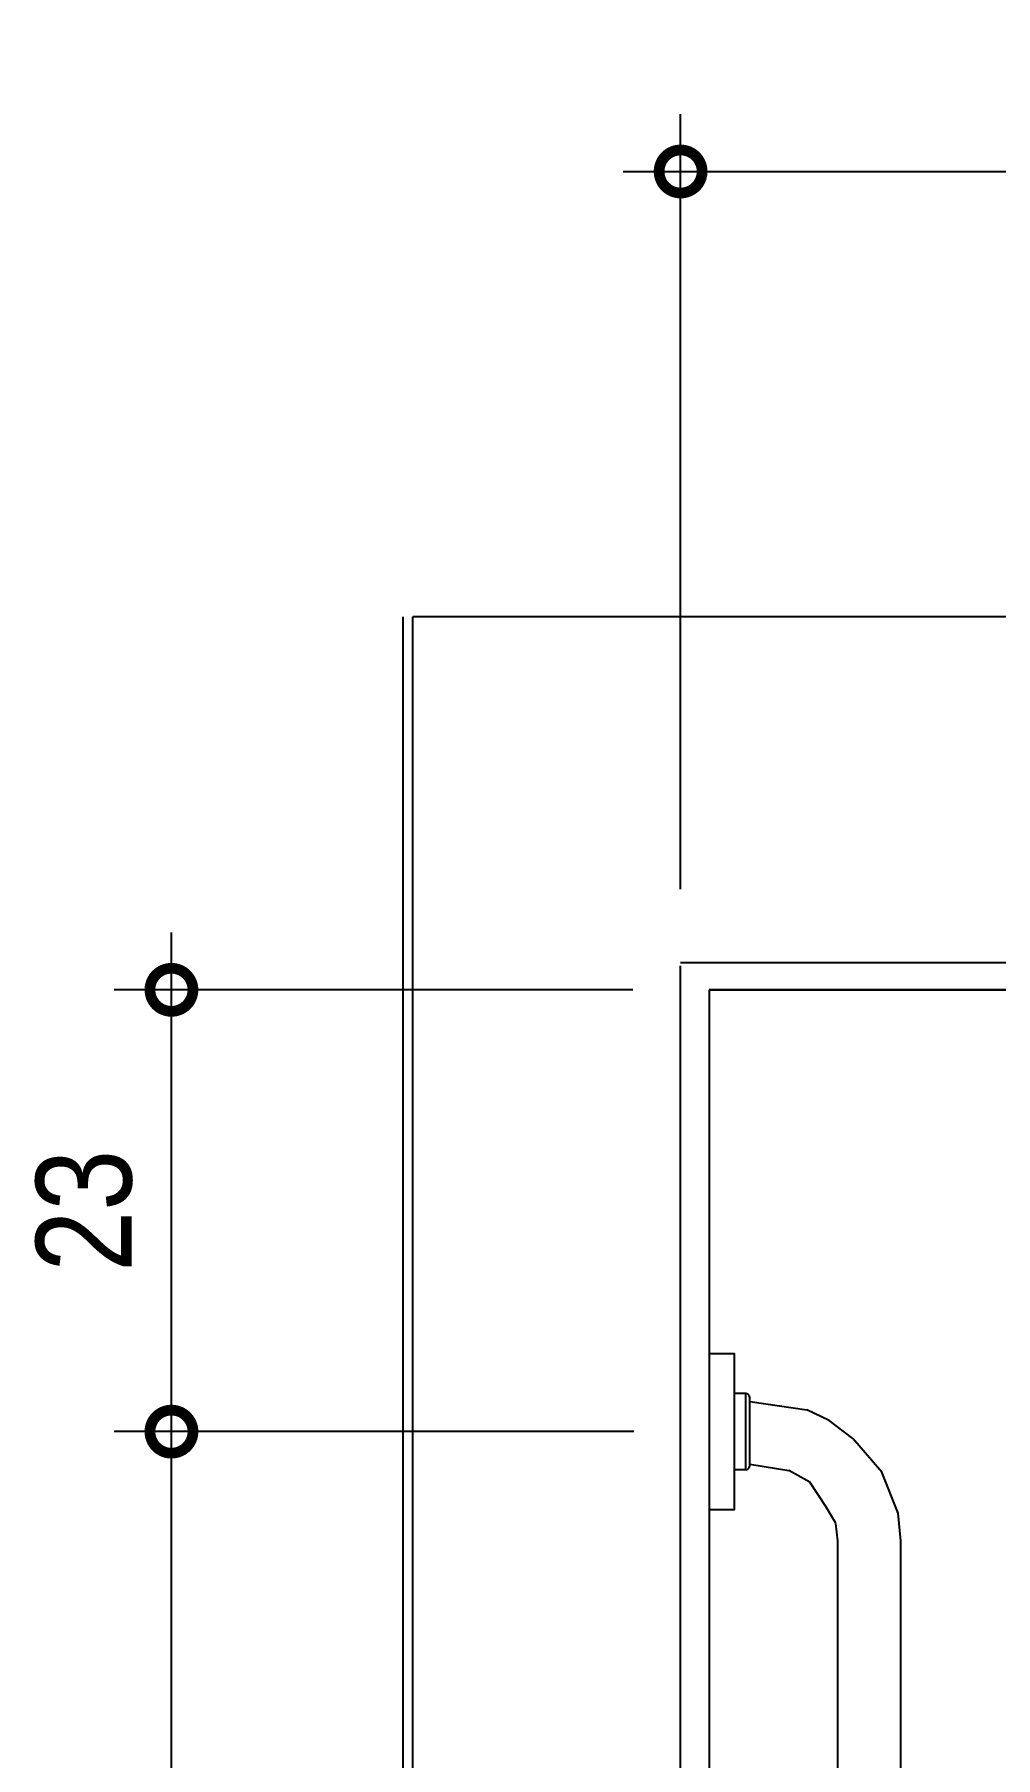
# Model space of a CAD drawing. Header units: metres. Extents: x 3 to 168, y -142 to 28.
# Drawn here: x 97.736 to 98.238, y -79.521 to -78.62 of the extents above; entities that cross this region are included whole.
import ezdxf

# ---------------------------------------------------------------- set-up
doc = ezdxf.new("R2010")
doc.units = ezdxf.units.M
for name, color, linetype in [('ARQ-ALV ACAB', 4, 'Continuous'), ('ARQ-ALV OSSO', 5, 'Continuous'), ('ARQ-DIM', 2, 'Continuous'), ('ARQ-HID', 2, 'Continuous')]:
    doc.layers.add(name, color=color, linetype=linetype)
doc.styles.add('Adesa', font='ARIALN.TTF')
doc.dimstyles.new('ADESA 1-0025', dxfattribs={"dimtxt": 0.05, "dimasz": 0.045, "dimexe": 0.03, "dimexo": 0.04, "dimgap": 0.02, "dimtad": 1, "dimtoh": 1, "dimdec": 0, "dimlfac": 100, "dimzin": 4, "dimtxsty": 'Adesa', "dimblk": 'DOTSMALL', "dimcen": 1, "dimdle": 0.03, "dimclrd": 1, "dimclre": 1, "dimclrt": 256, "dimazin": 1, "dimtm": 1e-09, "dimtfac": 1, "dimtdec": 0, "dimtix": 1, "dimtmove": 2, "dimatfit": 0, "dimldrblk": 'DOTSMALL', "dimfxl": 0.8, "dimtvp": 2, "dimtolj": 1, "dimtzin": 0, "dimarcsym": 0})

# ---------------------------------------------------------------- blocks, each defined once
blk = doc.blocks.new('VASO SANIT ACESSIVEL')
at = {"elevation": -0.0001}
blk.add_lwpolyline([(0, 0), (0, -1.2734)], dxfattribs=at)
at = {"color": 1, "elevation": -0.0001}
blk.add_lwpolyline([(0, -0.19033), (0, -0.27156), (-0.0132, -0.27156), (-0.0132, -0.19033)], close=True, dxfattribs=at)
at = {"color": 1}
for points in [[(-0.0211, -0.21517), (-0.051, -0.21962)], [(-0.0211, -0.21307), (-0.02082, -0.21205)], [(-0.0211, -0.24882), (-0.0211, -0.21307)], [(-0.02082, -0.21205), (-0.0201, -0.21132)], [(-0.0201, -0.21132), (-0.01907, -0.21104)], [(-0.01907, -0.25085), (-0.01907, -0.21104)], [(-0.01907, -0.21104), (-0.0132, -0.21104)], [(-0.07496, -0.2345), (-0.06258, -0.22508)], [(-0.06258, -0.22508), (-0.051, -0.21962)], [(-0.09876, -0.27361), (-0.09013, -0.25213), (-0.07496, -0.2345)], [(-0.0609, -0.27001), (-0.05252, -0.25744), (-0.04166, -0.2512)], [(-0.0211, -0.24802), (-0.04166, -0.2512)], [(-0.02082, -0.24984), (-0.0211, -0.24882)], [(-0.0201, -0.25057), (-0.02082, -0.24984)], [(-0.01907, -0.25085), (-0.0201, -0.25057)], [(-0.01907, -0.25085), (-0.0132, -0.25085)], [(-0.06614, -0.27886), (-0.0609, -0.27001)], [(-0.09876, -1.11991), (-0.1002, -1.10545), (-0.1002, -0.28806), (-0.09876, -0.27361)], [(-0.0672, -0.94519), (-0.0672, -0.28806), (-0.06615, -0.27889)]]:
    blk.add_lwpolyline(points, dxfattribs=at)
at = {"layer": 'ARQ-HID'}
blk.add_lwpolyline([(0, 0), (-1.07248, 0)], dxfattribs=at)
blk = doc.blocks.new('_DotSmall')
at = {"color": 0, "linetype": 'ByBlock', "const_width": 0.5}
blk.add_lwpolyline([(-0.0625, 0, 1), (0.0625, 0, 1)], format="xyb", close=True, dxfattribs=at)
blk = doc.blocks.new('*D318')
at = {"layer": 'ARQ-DIM', "color": 1, "lineweight": -2, "transparency": 16777216}
for p, q in [((97.80753, -80.31232), (97.80753, -79.3207)), ((98.0492, -79.3507), (97.77753, -79.3507)), ((98.04875, -80.28232), (97.77753, -80.28232))]:
    blk.add_line(p, q, dxfattribs=at)
at = {"layer": 'Defpoints', "color": 0, "transparency": 16777216}
for p in [(97.80753, -79.3507), (98.0892, -79.3507, -0.0002), (98.08875, -80.28232, -0.0002)]:
    blk.add_point(p, dxfattribs=at)
at = {"layer": 'ARQ-DIM', "color": 1, "lineweight": -2, "transparency": 16777216, "xscale": 0.045, "yscale": 0.045, "zscale": 0.045}
for p, rotation in [((97.80753, -79.3507), 90), ((97.80753, -80.28232), 270)]:
    blk.add_blockref('_DotSmall', p, dxfattribs=dict(at, rotation=rotation))
at = {"layer": 'ARQ-DIM', "transparency": 16777216, "insert": (97.762, -79.81651), "char_height": 0.05, "attachment_point": 5, "rotation": 90, "style": 'Adesa'}
blk.add_mtext('\\A1;93', dxfattribs=at)
blk = doc.blocks.new('*D319')
at = {"layer": 'ARQ-DIM', "color": 1, "lineweight": -2, "transparency": 16777216}
for p, q in [((97.80753, -79.3807), (97.80753, -79.08976)), ((98.04875, -79.11976), (97.77753, -79.11976)), ((98.0492, -79.3507), (97.77753, -79.3507))]:
    blk.add_line(p, q, dxfattribs=at)
at = {"layer": 'Defpoints', "color": 0, "transparency": 16777216}
for p in [(97.80753, -79.11976), (98.08875, -79.11976, -0.0001), (98.0892, -79.3507, -0.0002)]:
    blk.add_point(p, dxfattribs=at)
at = {"layer": 'ARQ-DIM', "color": 1, "lineweight": -2, "transparency": 16777216, "xscale": 0.045, "yscale": 0.045, "zscale": 0.045}
for p, rotation in [((97.80753, -79.11976), 90), ((97.80753, -79.3507), 270)]:
    blk.add_blockref('_DotSmall', p, dxfattribs=dict(at, rotation=rotation))
at = {"layer": 'ARQ-DIM', "transparency": 16777216, "insert": (97.762, -79.23523), "char_height": 0.05, "attachment_point": 5, "rotation": 90, "style": 'Adesa'}
blk.add_mtext('\\A1;23', dxfattribs=at)
blk = doc.blocks.new('*D322')
at = {"layer": 'ARQ-DIM', "color": 1, "lineweight": -2, "transparency": 16777216}
for p, q in [((98.07375, -79.06717), (98.07375, -78.66202)), ((98.58895, -79.03476), (98.58895, -78.66202)), ((98.04375, -78.69202), (98.61895, -78.69202))]:
    blk.add_line(p, q, dxfattribs=at)
at = {"layer": 'Defpoints', "color": 0, "transparency": 16777216}
for p in [(98.58895, -78.69202), (98.58895, -79.07476, 0.0001), (98.07375, -79.10717)]:
    blk.add_point(p, dxfattribs=at)
at = {"layer": 'ARQ-DIM', "color": 1, "lineweight": -2, "transparency": 16777216, "xscale": 0.045, "yscale": 0.045, "zscale": 0.045, "rotation": 180}
blk.add_blockref('_DotSmall', (98.07375, -78.69202), dxfattribs=at)
at = {"layer": 'ARQ-DIM', "color": 1, "lineweight": -2, "transparency": 16777216, "xscale": 0.045, "yscale": 0.045, "zscale": 0.045}
blk.add_blockref('_DotSmall', (98.58895, -78.69202), dxfattribs=at)
at = {"layer": 'ARQ-DIM', "transparency": 16777216, "insert": (98.33135, -78.6465), "char_height": 0.05, "attachment_point": 5, "style": 'Adesa'}
blk.add_mtext('\\A1;52', dxfattribs=at)
blk = doc.blocks.new('AREAS MOLHADAS')
at = {"layer": 'ARQ-ALV ACAB', "elevation": 0}
for points in [[(97.92876, -80.82814), (97.92875, -78.92475)], [(98.08875, -79.11976), (98.08876, -80.62814)], [(100.47752, -79.11976), (98.08875, -79.11976)]]:
    blk.add_lwpolyline(points, dxfattribs=at)
at = {"layer": 'ARQ-ALV OSSO', "elevation": 0}
for points in [[(97.93376, -80.83314), (97.93375, -78.92475)], [(100.63167, -78.92475), (97.93375, -78.92475)], [(98.07374, -79.10547), (100.49252, -79.10547)], [(98.07376, -80.64314), (98.07375, -79.10717)]]:
    blk.add_lwpolyline(points, dxfattribs=at)
at = {"layer": 'ARQ-HID', "xscale": -1}
blk.add_blockref('VASO SANIT ACESSIVEL', (98.08875, -79.11975, -0.00001), dxfattribs=at)
at = {"layer": 'ARQ-DIM'}
dim = blk.add_linear_dim(base=(98.58895, -78.69202), p1=(98.07375, -79.10717), p2=(98.58895, -79.07476, 0.0001), dimstyle='ADESA 1-0025', dxfattribs=at)
dim.commit()
dim.dimension.update_dxf_attribs({"geometry": '*D322', "text_midpoint": (98.33135, -78.6465)})
for base, p1, p2, picture, middle in [((97.80753, -79.11976, 0.0001), (98.0892, -79.3507, -0.0001), (98.08875, -79.11976, 0), '*D319', (97.762, -79.23523, 0.0001)), ((97.80753, -79.3507, 0.0001), (98.08875, -80.28232, -0.00011), (98.0892, -79.3507, -0.0001), '*D318', (97.762, -79.81651, 0.0001))]:
    dim = blk.add_linear_dim(base=base, p1=p1, p2=p2, angle=270, dimstyle='ADESA 1-0025', dxfattribs=at)
    dim.commit()
    dim.dimension.update_dxf_attribs({"geometry": picture, "text_midpoint": middle})

msp = doc.modelspace()

# ---------------------------------------------------------------- block references
msp.add_blockref('AREAS MOLHADAS', (0, 0))

doc.saveas('drawing.dxf')
